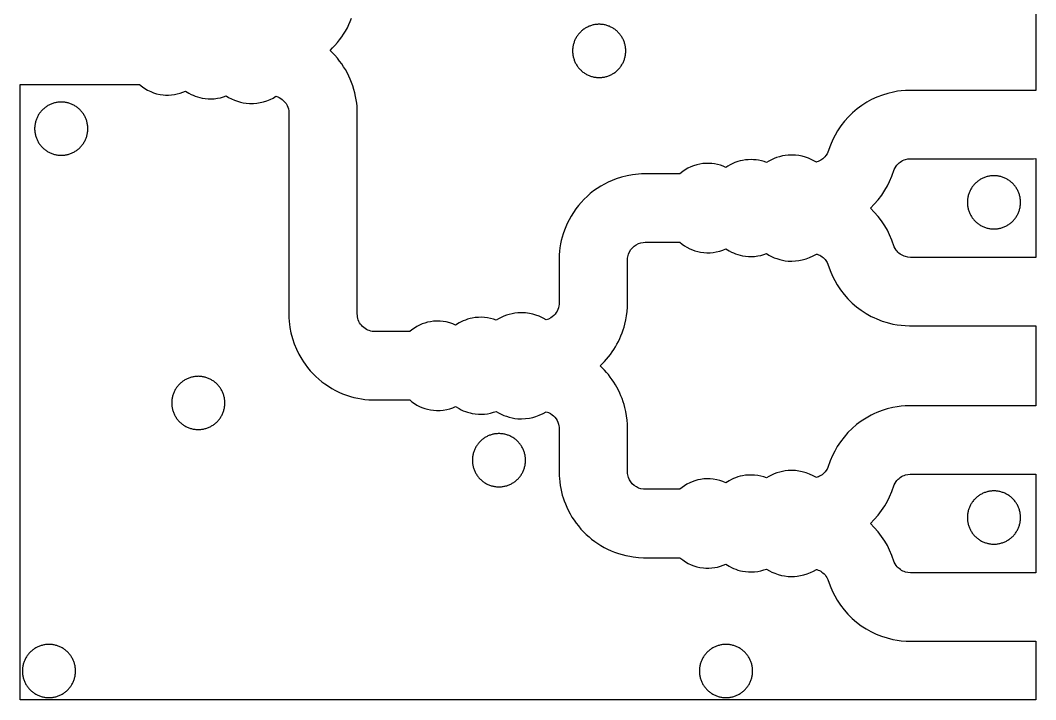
# Model space of a CAD drawing. Header units: millimetres. Extents: x -50 to 50, y -63 to 63.
# Drawn here: x -49.6 to 49.6, y -63.4 to 2.9 of the extents above; entities that cross this region are included whole.
import ezdxf

# ---------------------------------------------------------------- set-up
doc = ezdxf.new("R2010")
doc.units = ezdxf.units.MM

msp = doc.modelspace()

# ---------------------------------------------------------------- linework, layer by layer
msp.add_lwpolyline([(49.642, 3.9228), (49.642, -3.9228), (49.3981, -3.9068), (37.2998, -3.9073), (36.9075, -3.9208), (36.5017, -3.9541), (36.1455, -3.9998), (35.7444, -4.0699), (35.183, -4.2024), (34.6504, -4.3666), (34.1119, -4.5734), (33.5932, -4.8145), (33.1335, -5.0658), (32.6466, -5.3751), (32.1858, -5.714), (31.9498, -5.9074), (31.7419, -6.09), (31.3319, -6.4888), (30.9468, -6.9183), (30.5921, -7.3733), (30.2694, -7.8514), (30.0195, -8.2781), (29.7931, -8.7232), (29.5649, -9.2531), (29.3184, -9.9439), (29.2363, -10.1098), (29.127, -10.2796), (29.0324, -10.3978), (28.9398, -10.4956), (28.8398, -10.5858), (28.7331, -10.6678), (28.6202, -10.7413), (28.5019, -10.8057), (28.379, -10.8606), (28.2521, -10.9057), (28.1937, -10.9227), (27.8264, -10.7151), (27.4387, -10.5414), (27.1428, -10.4369), (26.8226, -10.3488), (26.4969, -10.2843), (26.149, -10.2424), (25.7893, -10.2273), (25.4303, -10.2408), (25.1426, -10.2725), (24.8818, -10.3174), (24.591, -10.3861), (24.3142, -10.471), (24.0665, -10.5639), (23.7936, -10.6858), (23.5376, -10.8209), (23.3149, -10.9562), (23.0773, -10.8733), (22.8201, -10.8007), (22.5305, -10.7392), (22.3101, -10.7062), (22.0624, -10.6829), (21.8215, -10.674), (21.5293, -10.6815), (21.2673, -10.7052), (20.9792, -10.7502), (20.7473, -10.8013), (20.5113, -10.8673), (20.2359, -10.9633), (20.0169, -11.0552), (19.7555, -11.1843), (19.543, -11.3064), (19.3413, -11.438), (19.0886, -11.3284), (18.8142, -11.2311), (18.5335, -11.1534), (18.2481, -11.0958), (17.9593, -11.0585), (17.6687, -11.0416), (17.3746, -11.0455), (17.098, -11.0685), (16.7883, -11.1166), (16.5005, -11.1835), (16.1804, -11.2843), (15.9062, -11.3943), (15.6406, -11.5237), (15.3698, -11.6814), (15.1261, -11.8485), (14.856, -12.0667), (11.3746, -12.0671), (11.096, -12.0739), (10.7892, -12.0922), (10.2168, -12.1567), (9.6975, -12.25), (9.1384, -12.3889), (8.6088, -12.5591), (8.2171, -12.7106), (7.838, -12.8793), (7.4676, -13.0665), (7.1069, -13.2719), (6.7568, -13.4947), (6.4182, -13.7346), (6.0917, -13.9909), (5.7784, -14.263), (5.4788, -14.5503), (5.1939, -14.852), (4.9241, -15.1674), (4.6703, -15.4957), (4.4329, -15.8362), (4.2127, -16.1879), (4.0101, -16.5501), (3.8278, -16.9174), (3.6839, -17.2438), (3.5608, -17.5575), (3.4355, -17.922), (3.3398, -18.2451), (3.2538, -18.5862), (3.1849, -18.916), (3.1224, -19.2963), (3.082, -19.6309), (3.054, -19.9865), (3.0407, -20.3716), (3.04, -24.6729), (3.0344, -24.8159), (3.0153, -24.9673), (2.9739, -25.149), (2.9193, -25.3094), (2.8414, -25.4788), (2.7549, -25.6245), (2.6437, -25.7742), (2.517, -25.9108), (2.3762, -26.033), (2.2373, -26.1301), (2.0128, -26.2491), (1.7764, -26.3327), (1.4741, -26.1587), (1.1074, -25.9863), (0.779, -25.8641), (0.4599, -25.772), (0.1349, -25.7036), (-0.2501, -25.6539), (-0.6281, -25.6373), (-0.9871, -25.6508), (-1.2748, -25.6825), (-1.5356, -25.7274), (-1.8264, -25.7961), (-2.1031, -25.881), (-2.3509, -25.9739), (-2.6238, -26.0958), (-2.8797, -26.2309), (-3.1024, -26.3662), (-3.3576, -26.2778), (-3.661, -26.1954), (-3.9516, -26.1383), (-4.2636, -26.0998), (-4.5304, -26.0851), (-4.8416, -26.0889), (-5.1501, -26.1152), (-5.4559, -26.1636), (-5.6701, -26.2113), (-5.9061, -26.2773), (-6.1139, -26.3478), (-6.3248, -26.4318), (-6.5242, -26.5235), (-6.7409, -26.6379), (-7.0761, -26.848), (-7.3656, -26.724), (-7.6579, -26.6243), (-8.0087, -26.5357), (-8.2958, -26.4869), (-8.6032, -26.4575), (-8.9353, -26.4517), (-9.2302, -26.469), (-9.5408, -26.5105), (-9.8126, -26.5668), (-10.097, -26.6467), (-10.3377, -26.732), (-10.6089, -26.8492), (-10.8711, -26.9855), (-11.1078, -27.1303), (-11.3485, -27.3016), (-11.5614, -27.4767), (-15.0794, -27.4735), (-15.2311, -27.4574), (-15.3808, -27.428), (-15.5272, -27.3853), (-15.6693, -27.3298), (-15.8059, -27.2619), (-15.9359, -27.1822), (-16.0584, -27.0912), (-16.1723, -26.9897), (-16.2877, -26.8656), (-16.3806, -26.7447), (-16.4624, -26.6159), (-16.5325, -26.4804), (-16.5903, -26.3393), (-16.6353, -26.1935), (-16.6672, -26.0443), (-16.6857, -25.8929), (-16.6908, -25.7521), (-16.6911, -6.0745), (-16.7004, -5.7426), (-16.7183, -5.4645), (-16.7487, -5.1587), (-16.7933, -4.8347), (-16.8524, -4.5029), (-16.9294, -4.1546), (-17.0144, -3.8336), (-17.1287, -3.4656), (-17.2425, -3.1484), (-17.3747, -2.8224), (-17.5119, -2.5201), (-17.6632, -2.219), (-17.8509, -1.8824), (-18.0249, -1.5996), (-18.2127, -1.3199), (-18.4206, -1.0361), (-18.6307, -0.7727), (-18.8838, -0.482), (-19.1157, -0.2376), (-19.36, 0), (-19.1157, 0.2376), (-18.8838, 0.482), (-18.6307, 0.7727), (-18.4206, 1.0361), (-18.2127, 1.3199), (-18.0249, 1.5996), (-17.8509, 1.8824), (-17.6632, 2.219), (-17.5119, 2.5201), (-17.3747, 2.8224), (-17.2425, 3.1484)])
for points in [[(9.5253, 0.3735), (9.51, 0.4572), (9.4921, 0.5404), (9.4714, 0.6229), (9.448, 0.7047), (9.422, 0.7857), (9.3934, 0.8659), (9.3621, 0.945), (9.3282, 1.023), (9.2919, 1.1), (9.253, 1.1756), (9.2117, 1.25), (9.1679, 1.323), (9.1218, 1.3945), (9.0734, 1.4644), (9.0227, 1.5328), (8.9698, 1.5994), (8.9148, 1.6643), (8.8576, 1.7273), (8.7985, 1.7885), (8.7373, 1.8476), (8.6743, 1.9048), (8.6094, 1.9598), (8.5428, 2.0127), (8.4744, 2.0634), (8.4045, 2.1118), (8.333, 2.1579), (8.26, 2.2017), (8.1856, 2.243), (8.11, 2.2819), (8.033, 2.3182), (7.955, 2.3521), (7.8759, 2.3834), (7.7957, 2.412), (7.7147, 2.438), (7.6329, 2.4614), (7.5504, 2.4821), (7.4672, 2.5), (7.3835, 2.5153), (7.2994, 2.5278), (7.2148, 2.5375), (7.13, 2.5444), (7.0451, 2.5486), (6.96, 2.55), (6.8749, 2.5486), (6.79, 2.5444), (6.7052, 2.5375), (6.6206, 2.5278), (6.5365, 2.5153), (6.4528, 2.5), (6.3696, 2.4821), (6.2871, 2.4614), (6.2053, 2.438), (6.1243, 2.412), (6.0441, 2.3834), (5.965, 2.3521), (5.887, 2.3182), (5.81, 2.2819), (5.7344, 2.243), (5.66, 2.2017), (5.587, 2.1579), (5.5155, 2.1118), (5.4456, 2.0634), (5.3772, 2.0127), (5.3106, 1.9598), (5.2457, 1.9048), (5.1827, 1.8476), (5.1215, 1.7885), (5.0624, 1.7273), (5.0052, 1.6643), (4.9502, 1.5994), (4.8973, 1.5328), (4.8466, 1.4644), (4.7982, 1.3945), (4.7521, 1.323), (4.7083, 1.25), (4.667, 1.1756), (4.6281, 1.1), (4.5918, 1.023), (4.5579, 0.945), (4.5266, 0.8659), (4.498, 0.7857), (4.472, 0.7047), (4.4486, 0.6229), (4.4279, 0.5404), (4.41, 0.4572), (4.3947, 0.3735), (4.3822, 0.2894), (4.3725, 0.2048), (4.3656, 0.12), (4.3614, 0.0351), (4.36, -0.05), (4.3614, -0.1351), (4.3656, -0.22), (4.3725, -0.3048), (4.3822, -0.3894), (4.3947, -0.4735), (4.41, -0.5572), (4.4279, -0.6404), (4.4486, -0.7229), (4.472, -0.8047), (4.498, -0.8857), (4.5266, -0.9659), (4.5579, -1.045), (4.5918, -1.123), (4.6281, -1.2), (4.667, -1.2756), (4.7083, -1.35), (4.7521, -1.423), (4.7982, -1.4945), (4.8466, -1.5644), (4.8973, -1.6328), (4.9502, -1.6994), (5.0052, -1.7643), (5.0624, -1.8273), (5.1215, -1.8885), (5.1827, -1.9476), (5.2457, -2.0048), (5.3106, -2.0598), (5.3772, -2.1127), (5.4456, -2.1634), (5.5155, -2.2118), (5.587, -2.2579), (5.66, -2.3017), (5.7344, -2.343), (5.81, -2.3819), (5.887, -2.4182), (5.965, -2.4521), (6.0441, -2.4834), (6.1243, -2.512), (6.2053, -2.538), (6.2871, -2.5614), (6.3696, -2.5821), (6.4528, -2.6), (6.5365, -2.6153), (6.6206, -2.6278), (6.7052, -2.6375), (6.79, -2.6444), (6.8749, -2.6486), (6.96, -2.65), (7.0451, -2.6486), (7.13, -2.6444), (7.2148, -2.6375), (7.2994, -2.6278), (7.3835, -2.6153), (7.4672, -2.6), (7.5504, -2.5821), (7.6329, -2.5614), (7.7147, -2.538), (7.7957, -2.512), (7.8759, -2.4834), (7.955, -2.4521), (8.033, -2.4182), (8.11, -2.3819), (8.1856, -2.343), (8.26, -2.3017), (8.333, -2.2579), (8.4045, -2.2118), (8.4744, -2.1634), (8.5428, -2.1127), (8.6094, -2.0598), (8.6743, -2.0048), (8.7373, -1.9476), (8.7985, -1.8885), (8.8576, -1.8273), (8.9148, -1.7643), (8.9698, -1.6994), (9.0227, -1.6328), (9.0734, -1.5644), (9.1218, -1.4945), (9.1679, -1.423), (9.2117, -1.35), (9.253, -1.2756), (9.2919, -1.2), (9.3282, -1.123), (9.3621, -1.045), (9.3934, -0.9659), (9.422, -0.8857), (9.448, -0.8047), (9.4714, -0.7229), (9.4921, -0.6404), (9.51, -0.5572), (9.5253, -0.4735), (9.5378, -0.3894), (9.5475, -0.3048), (9.5544, -0.22), (9.5586, -0.1351), (9.56, -0.05), (9.5586, 0.0351), (9.5544, 0.12), (9.5475, 0.2048), (9.5378, 0.2894)], [(-34.5692, -4.3113), (-34.3012, -4.2566), (-34.0206, -4.1789), (-33.7461, -4.0816), (-33.4936, -3.972), (-33.1583, -4.1821), (-32.9415, -4.2965), (-32.7422, -4.3882), (-32.5313, -4.4722), (-32.3235, -4.5427), (-32.0875, -4.6087), (-31.8733, -4.6564), (-31.5675, -4.7048), (-31.2589, -4.7311), (-30.9478, -4.7349), (-30.681, -4.7202), (-30.3689, -4.6817), (-30.0784, -4.6246), (-29.775, -4.5422), (-29.5199, -4.4538), (-29.2889, -4.5937), (-28.9945, -4.7465), (-28.7116, -4.869), (-28.4076, -4.9761), (-28.1104, -5.0579), (-27.8513, -5.112), (-27.5556, -5.1549), (-27.2341, -5.1792), (-26.8515, -5.178), (-26.5205, -5.1511), (-26.1924, -5.0999), (-25.8689, -5.0249), (-25.5345, -4.9204), (-25.2259, -4.7977), (-24.9271, -4.6528), (-24.6411, -4.4873), (-24.4772, -4.541), (-24.3222, -4.6096), (-24.1748, -4.6932), (-24.0363, -4.7909), (-23.8959, -4.9135), (-23.7697, -5.0507), (-23.659, -5.2007), (-23.5577, -5.377), (-23.4837, -5.5481), (-23.4287, -5.7262), (-23.3933, -5.9092), (-23.378, -6.095), (-23.3773, -25.7618), (-23.3701, -26.1073), (-23.3454, -26.4919), (-23.3165, -26.7691), (-23.2749, -27.0686), (-23.1764, -27.5869), (-23.032, -28.1446), (-22.8549, -28.6771), (-22.6365, -29.2102), (-22.4049, -29.6842), (-22.1187, -30.1841), (-21.9521, -30.4424), (-21.7959, -30.6672), (-21.5576, -30.9825), (-21.295, -31.2975), (-21.0509, -31.5643), (-20.7605, -31.8539), (-20.4676, -32.1192), (-20.1508, -32.3796), (-19.8612, -32.5962), (-19.5218, -32.8265), (-19.1845, -33.0325), (-18.8247, -33.2293), (-18.4998, -33.388), (-18.1234, -33.5509), (-17.7536, -33.6904), (-17.3634, -33.8165), (-17.0145, -33.9118), (-16.6338, -33.9978), (-16.2875, -34.06), (-15.9537, -34.106), (-15.57, -34.1421), (-15.2384, -34.1591), (-11.5615, -34.1633), (-11.3485, -34.3384), (-11.1078, -34.5097), (-10.8711, -34.6545), (-10.6089, -34.7908), (-10.375, -34.8932), (-10.097, -34.9933), (-9.8126, -35.0732), (-9.5408, -35.1295), (-9.2302, -35.171), (-8.9353, -35.1883), (-8.6032, -35.1825), (-8.2958, -35.1531), (-7.9396, -35.0895), (-7.6579, -35.0157), (-7.3656, -34.916), (-7.0762, -34.792), (-6.7409, -35.0021), (-6.5242, -35.1165), (-6.3248, -35.2082), (-6.1139, -35.2922), (-5.9061, -35.3627), (-5.6701, -35.4287), (-5.4559, -35.4764), (-5.1501, -35.5248), (-4.8416, -35.5511), (-4.5304, -35.5549), (-4.2636, -35.5402), (-3.9516, -35.5017), (-3.661, -35.4446), (-3.3576, -35.3622), (-3.1025, -35.2738), (-2.8797, -35.4091), (-2.6238, -35.5442), (-2.3509, -35.6661), (-2.1031, -35.759), (-1.8264, -35.8439), (-1.5356, -35.9126), (-1.2748, -35.9575), (-0.9871, -35.9892), (-0.6281, -36.0027), (-0.2501, -35.9861), (0.1349, -35.9364), (0.4599, -35.868), (0.779, -35.7759), (1.1074, -35.6537), (1.4741, -35.4813), (1.7763, -35.3073), (2.003, -35.3866), (2.2138, -35.4953), (2.3677, -35.6005), (2.5093, -35.7217), (2.6369, -35.8576), (2.749, -36.0066), (2.8443, -36.1668), (2.9216, -36.3364), (2.9801, -36.5133), (3.0164, -36.6789), (3.0335, -36.8134), (3.04, -36.9496), (3.0406, -41.2634), (3.0496, -41.5706), (3.0675, -41.8487), (3.1002, -42.1742), (3.1464, -42.503), (3.2016, -42.8103), (3.2717, -43.1298), (3.3555, -43.4511), (3.4355, -43.718), (3.5341, -44.0091), (3.6505, -44.3148), (3.793, -44.6472), (3.9605, -44.9943), (4.1198, -45.2912), (4.3013, -45.5983), (4.5119, -45.9211), (4.7197, -46.211), (4.9272, -46.4765), (5.1807, -46.7733), (5.4241, -47.0341), (5.6993, -47.3039), (5.9648, -47.5421), (6.2247, -47.7566), (6.5321, -47.989), (6.826, -48.1912), (7.1112, -48.3707), (7.4502, -48.5641), (7.7676, -48.7269), (8.1225, -48.8894), (8.4531, -49.0234), (8.8398, -49.1599), (9.2136, -49.2721), (9.5595, -49.3595), (9.9418, -49.4381), (10.299, -49.495), (10.7892, -49.5478), (11.2916, -49.5719), (14.8559, -49.5733), (15.1261, -49.7915), (15.385, -49.9682), (15.6761, -50.135), (15.943, -50.2618), (16.2183, -50.3692), (16.5179, -50.4611), (16.806, -50.5267), (17.1693, -50.5792), (17.3925, -50.5953), (17.6863, -50.5979), (17.9769, -50.5798), (18.2655, -50.5413), (18.5335, -50.4866), (18.8142, -50.4089), (19.0886, -50.3116), (19.3412, -50.202), (19.6765, -50.4121), (19.8932, -50.5265), (20.0926, -50.6182), (20.3204, -50.7084), (20.5285, -50.778), (20.7648, -50.8431), (20.9792, -50.8898), (21.2673, -50.9348), (21.5758, -50.9611), (21.887, -50.9649), (22.1538, -50.9502), (22.4658, -50.9117), (22.7563, -50.8546), (23.0598, -50.7722), (23.3149, -50.6838), (23.6045, -50.8563), (23.8488, -50.9805), (24.1231, -51.099), (24.4452, -51.2117), (24.7747, -51.2998), (25.0914, -51.3601), (25.4303, -51.3992), (25.7382, -51.4124), (26.0577, -51.4041), (26.3324, -51.3789), (26.6603, -51.3264), (26.9659, -51.2549), (27.3003, -51.1504), (27.6089, -51.0277), (27.9077, -50.8828), (28.1937, -50.7173), (28.258, -50.7362), (28.3848, -50.7818), (28.5075, -50.8371), (28.6255, -50.9019), (28.7381, -50.9758), (28.8445, -51.0582), (28.9562, -51.1606), (29.0474, -51.2596), (29.1307, -51.3654), (29.2311, -51.5209), (29.3208, -51.7018), (29.5458, -52.3375), (29.7706, -52.8688), (29.9896, -53.3066), (30.2389, -53.7394), (30.5554, -54.2158), (30.9067, -54.6733), (31.2886, -55.1057), (31.6992, -55.5109), (32.1214, -55.8746), (32.5788, -56.218), (33.0627, -56.5321), (33.5199, -56.7879), (34.0362, -57.034), (34.5727, -57.2461), (35.1035, -57.4156), (35.6637, -57.5535), (36.0883, -57.6315), (36.5017, -57.6859), (36.9653, -57.7224), (37.3932, -57.7332), (49.4411, -57.7326), (49.642, -57.7188), (49.642, -63.4495), (-49.642, -63.4495), (-49.642, -3.3283), (-49.3859, -3.3432), (-37.9788, -3.3433), (-37.7086, -3.5615), (-37.4498, -3.7382), (-37.1941, -3.8863), (-36.8917, -4.0318), (-36.6165, -4.1392), (-36.3169, -4.2311), (-35.9582, -4.3095), (-35.6654, -4.3492), (-35.4423, -4.3653), (-35.1484, -4.3679), (-34.8578, -4.3498)], [(-43.3081, -6.5), (-43.347, -6.4244), (-43.3883, -6.35), (-43.4321, -6.277), (-43.4782, -6.2055), (-43.5266, -6.1356), (-43.5773, -6.0672), (-43.6302, -6.0006), (-43.6852, -5.9357), (-43.7424, -5.8727), (-43.8015, -5.8115), (-43.8627, -5.7524), (-43.9257, -5.6952), (-43.9906, -5.6402), (-44.0572, -5.5873), (-44.1256, -5.5366), (-44.1955, -5.4882), (-44.267, -5.4421), (-44.34, -5.3983), (-44.4144, -5.357), (-44.49, -5.3181), (-44.567, -5.2818), (-44.645, -5.2479), (-44.7241, -5.2166), (-44.8043, -5.188), (-44.8853, -5.162), (-44.9671, -5.1386), (-45.0496, -5.1179), (-45.1328, -5.1), (-45.2165, -5.0847), (-45.3006, -5.0722), (-45.3852, -5.0625), (-45.47, -5.0556), (-45.5549, -5.0514), (-45.64, -5.05), (-45.7251, -5.0514), (-45.81, -5.0556), (-45.8948, -5.0625), (-45.9794, -5.0722), (-46.0635, -5.0847), (-46.1472, -5.1), (-46.2304, -5.1179), (-46.3129, -5.1386), (-46.3947, -5.162), (-46.4757, -5.188), (-46.5559, -5.2166), (-46.635, -5.2479), (-46.713, -5.2818), (-46.79, -5.3181), (-46.8656, -5.357), (-46.94, -5.3983), (-47.013, -5.4421), (-47.0845, -5.4882), (-47.1544, -5.5366), (-47.2228, -5.5873), (-47.2894, -5.6402), (-47.3543, -5.6952), (-47.4173, -5.7524), (-47.4785, -5.8115), (-47.5376, -5.8727), (-47.5948, -5.9357), (-47.6498, -6.0006), (-47.7027, -6.0672), (-47.7534, -6.1356), (-47.8018, -6.2055), (-47.8479, -6.277), (-47.8917, -6.35), (-47.933, -6.4244), (-47.9719, -6.5), (-48.0082, -6.577), (-48.0421, -6.655), (-48.0734, -6.7341), (-48.102, -6.8143), (-48.128, -6.8953), (-48.1514, -6.9771), (-48.1721, -7.0596), (-48.19, -7.1428), (-48.2053, -7.2265), (-48.2178, -7.3106), (-48.2275, -7.3952), (-48.2344, -7.48), (-48.2386, -7.5649), (-48.24, -7.65), (-48.2386, -7.7351), (-48.2344, -7.82), (-48.2275, -7.9048), (-48.2178, -7.9894), (-48.2053, -8.0735), (-48.19, -8.1572), (-48.1721, -8.2404), (-48.1514, -8.3229), (-48.128, -8.4047), (-48.102, -8.4857), (-48.0734, -8.5659), (-48.0421, -8.645), (-48.0082, -8.723), (-47.9719, -8.8), (-47.933, -8.8756), (-47.8917, -8.95), (-47.8479, -9.023), (-47.8018, -9.0945), (-47.7534, -9.1644), (-47.7027, -9.2328), (-47.6498, -9.2994), (-47.5948, -9.3643), (-47.5376, -9.4273), (-47.4785, -9.4885), (-47.4173, -9.5476), (-47.3543, -9.6048), (-47.2894, -9.6598), (-47.2228, -9.7127), (-47.1544, -9.7634), (-47.0845, -9.8118), (-47.013, -9.8579), (-46.94, -9.9017), (-46.8656, -9.943), (-46.79, -9.9819), (-46.713, -10.0182), (-46.635, -10.0521), (-46.5559, -10.0834), (-46.4757, -10.112), (-46.3947, -10.138), (-46.3129, -10.1614), (-46.2304, -10.1821), (-46.1472, -10.2), (-46.0635, -10.2153), (-45.9794, -10.2278), (-45.8948, -10.2375), (-45.81, -10.2444), (-45.7251, -10.2486), (-45.64, -10.25), (-45.5549, -10.2486), (-45.47, -10.2444), (-45.3852, -10.2375), (-45.3006, -10.2278), (-45.2165, -10.2153), (-45.1328, -10.2), (-45.0496, -10.1821), (-44.9671, -10.1614), (-44.8853, -10.138), (-44.8043, -10.112), (-44.7241, -10.0834), (-44.645, -10.0521), (-44.567, -10.0182), (-44.49, -9.9819), (-44.4144, -9.943), (-44.34, -9.9017), (-44.267, -9.8579), (-44.1955, -9.8118), (-44.1256, -9.7634), (-44.0572, -9.7127), (-43.9906, -9.6598), (-43.9257, -9.6048), (-43.8627, -9.5476), (-43.8015, -9.4885), (-43.7424, -9.4273), (-43.6852, -9.3643), (-43.6302, -9.2994), (-43.5773, -9.2328), (-43.5266, -9.1644), (-43.4782, -9.0945), (-43.4321, -9.023), (-43.3883, -8.95), (-43.347, -8.8756), (-43.3081, -8.8), (-43.2718, -8.723), (-43.2379, -8.645), (-43.2066, -8.5659), (-43.178, -8.4857), (-43.152, -8.4047), (-43.1286, -8.3229), (-43.1079, -8.2404), (-43.09, -8.1572), (-43.0747, -8.0735), (-43.0622, -7.9894), (-43.0525, -7.9048), (-43.0456, -7.82), (-43.0414, -7.7351), (-43.04, -7.65), (-43.0414, -7.5649), (-43.0456, -7.48), (-43.0525, -7.3952), (-43.0622, -7.3106), (-43.0747, -7.2265), (-43.09, -7.1428), (-43.1079, -7.0596), (-43.1286, -6.9771), (-43.152, -6.8953), (-43.178, -6.8143), (-43.2066, -6.7341), (-43.2379, -6.655), (-43.2718, -6.577)], [(35.5874, -18.5457), (35.3626, -18.0145), (35.1436, -17.5766), (34.8969, -17.1481), (34.5778, -16.6675), (34.239, -16.2251), (33.8615, -15.7953), (33.4747, -15.41), (33.8615, -15.0247), (34.239, -14.5949), (34.5892, -14.1366), (34.8969, -13.6719), (35.1436, -13.2434), (35.3626, -12.8055), (35.5874, -12.2743), (35.8149, -11.6328), (35.8969, -11.4669), (35.9963, -11.3108), (36.0789, -11.2045), (36.1815, -11.093), (36.2805, -11.0018), (36.3865, -10.9187), (36.513, -10.8355), (36.6313, -10.7711), (36.7699, -10.71), (36.8972, -10.6662), (37.1435, -10.6114), (37.379, -10.5933), (49.4411, -10.5926), (49.642, -10.5778), (49.642, -20.2422), (49.4411, -20.2274), (37.3964, -20.2267), (37.154, -20.2101), (36.9074, -20.1569), (36.7798, -20.1138), (36.6408, -20.0536), (36.5222, -19.9899), (36.3951, -19.9075), (36.2758, -19.8141), (36.1771, -19.7226), (36.0858, -19.6237), (36.0025, -19.5178), (35.8939, -19.3477), (35.8124, -19.1815)], [(47.9934, -13.9341), (47.9621, -13.855), (47.9282, -13.777), (47.8919, -13.7), (47.853, -13.6244), (47.8117, -13.55), (47.7679, -13.477), (47.7218, -13.4055), (47.6734, -13.3356), (47.6227, -13.2672), (47.5698, -13.2006), (47.5148, -13.1357), (47.4576, -13.0727), (47.3985, -13.0115), (47.3373, -12.9524), (47.2743, -12.8952), (47.2094, -12.8402), (47.1428, -12.7873), (47.0744, -12.7366), (47.0045, -12.6882), (46.933, -12.6421), (46.86, -12.5983), (46.7856, -12.557), (46.71, -12.5181), (46.633, -12.4818), (46.555, -12.4479), (46.4759, -12.4166), (46.3957, -12.388), (46.3147, -12.362), (46.2329, -12.3386), (46.1504, -12.3179), (46.0672, -12.3), (45.9835, -12.2847), (45.8994, -12.2722), (45.8148, -12.2625), (45.73, -12.2556), (45.6451, -12.2514), (45.56, -12.25), (45.4749, -12.2514), (45.39, -12.2556), (45.3052, -12.2625), (45.2206, -12.2722), (45.1365, -12.2847), (45.0528, -12.3), (44.9696, -12.3179), (44.8871, -12.3386), (44.8053, -12.362), (44.7243, -12.388), (44.6441, -12.4166), (44.565, -12.4479), (44.487, -12.4818), (44.41, -12.5181), (44.3344, -12.557), (44.26, -12.5983), (44.187, -12.6421), (44.1155, -12.6882), (44.0456, -12.7366), (43.9772, -12.7873), (43.9106, -12.8402), (43.8457, -12.8952), (43.7827, -12.9524), (43.7215, -13.0115), (43.6624, -13.0727), (43.6052, -13.1357), (43.5502, -13.2006), (43.4973, -13.2672), (43.4466, -13.3356), (43.3982, -13.4055), (43.3521, -13.477), (43.3083, -13.55), (43.267, -13.6244), (43.2281, -13.7), (43.1918, -13.777), (43.1579, -13.855), (43.1266, -13.9341), (43.098, -14.0143), (43.072, -14.0953), (43.0486, -14.1771), (43.0279, -14.2596), (43.01, -14.3428), (42.9947, -14.4265), (42.9822, -14.5106), (42.9725, -14.5952), (42.9656, -14.68), (42.9614, -14.7649), (42.96, -14.85), (42.9614, -14.9351), (42.9656, -15.02), (42.9725, -15.1048), (42.9822, -15.1894), (42.9947, -15.2735), (43.01, -15.3572), (43.0279, -15.4404), (43.0486, -15.5229), (43.072, -15.6047), (43.098, -15.6857), (43.1266, -15.7659), (43.1579, -15.845), (43.1918, -15.923), (43.2281, -16), (43.267, -16.0756), (43.3083, -16.15), (43.3521, -16.223), (43.3982, -16.2945), (43.4466, -16.3644), (43.4973, -16.4328), (43.5502, -16.4994), (43.6052, -16.5643), (43.6624, -16.6273), (43.7215, -16.6885), (43.7827, -16.7476), (43.8457, -16.8048), (43.9106, -16.8598), (43.9772, -16.9127), (44.0456, -16.9634), (44.1155, -17.0118), (44.187, -17.0579), (44.26, -17.1017), (44.3344, -17.143), (44.41, -17.1819), (44.487, -17.2182), (44.565, -17.2521), (44.6441, -17.2834), (44.7243, -17.312), (44.8053, -17.338), (44.8871, -17.3614), (44.9696, -17.3821), (45.0528, -17.4), (45.1365, -17.4153), (45.2206, -17.4278), (45.3052, -17.4375), (45.39, -17.4444), (45.4749, -17.4486), (45.56, -17.45), (45.6451, -17.4486), (45.73, -17.4444), (45.8148, -17.4375), (45.8994, -17.4278), (45.9835, -17.4153), (46.0672, -17.4), (46.1504, -17.3821), (46.2329, -17.3614), (46.3147, -17.338), (46.3957, -17.312), (46.4759, -17.2834), (46.555, -17.2521), (46.633, -17.2182), (46.71, -17.1819), (46.7856, -17.143), (46.86, -17.1017), (46.933, -17.0579), (47.0045, -17.0118), (47.0744, -16.9634), (47.1428, -16.9127), (47.2094, -16.8598), (47.2743, -16.8048), (47.3373, -16.7476), (47.3985, -16.6885), (47.4576, -16.6273), (47.5148, -16.5643), (47.5698, -16.4994), (47.6227, -16.4328), (47.6734, -16.3644), (47.7218, -16.2945), (47.7679, -16.223), (47.8117, -16.15), (47.853, -16.0756), (47.8919, -16), (47.9282, -15.923), (47.9621, -15.845), (47.9934, -15.7659), (48.022, -15.6857), (48.048, -15.6047), (48.0714, -15.5229), (48.0921, -15.4404), (48.11, -15.3572), (48.1253, -15.2735), (48.1378, -15.1894), (48.1475, -15.1048), (48.1544, -15.02), (48.1586, -14.9351), (48.16, -14.85), (48.1586, -14.7649), (48.1544, -14.68), (48.1475, -14.5952), (48.1378, -14.5106), (48.1253, -14.4265), (48.11, -14.3428), (48.0921, -14.2596), (48.0714, -14.1771), (48.048, -14.0953), (48.022, -14.0143)], [(31.6992, -36.9491), (31.2886, -37.3543), (30.9067, -37.7867), (30.5554, -38.2442), (30.2389, -38.7206), (29.9896, -39.1534), (29.7706, -39.5912), (29.5458, -40.1225), (29.3184, -40.7639), (29.2363, -40.9298), (29.1369, -41.086), (29.0543, -41.1923), (28.9636, -41.2918), (28.8654, -41.384), (28.7603, -41.4681), (28.6489, -41.5438), (28.517, -41.6181), (28.3946, -41.6742), (28.2682, -41.7206), (28.1937, -41.7427), (27.8915, -41.5687), (27.5247, -41.3963), (27.1963, -41.2741), (26.8226, -41.1688), (26.4969, -41.1043), (26.149, -41.0624), (25.7893, -41.0473), (25.4491, -41.0594), (25.1519, -41.0912), (24.891, -41.1355), (24.6091, -41.2012), (24.3232, -41.288), (24.0751, -41.3803), (23.8105, -41.4975), (23.5458, -41.6363), (23.3149, -41.7762), (23.0598, -41.6878), (22.7563, -41.6054), (22.4658, -41.5483), (22.1538, -41.5098), (21.887, -41.4951), (21.5758, -41.4989), (21.2673, -41.5252), (20.9615, -41.5736), (20.7473, -41.6213), (20.5113, -41.6873), (20.3035, -41.7578), (20.0926, -41.8418), (19.8932, -41.9335), (19.6765, -42.0479), (19.3413, -42.258), (19.0517, -42.134), (18.7594, -42.0343), (18.4778, -41.9605), (18.1216, -41.8969), (17.8141, -41.8675), (17.4821, -41.8617), (17.1872, -41.879), (16.8765, -41.9205), (16.6048, -41.9768), (16.3203, -42.0567), (16.0424, -42.1568), (15.8084, -42.2592), (15.5463, -42.3955), (15.3096, -42.5403), (15.0688, -42.7116), (14.856, -42.8867), (11.4472, -42.8867), (11.2873, -42.8796), (11.0366, -42.838), (10.8106, -42.766), (10.5967, -42.6637), (10.3855, -42.5224), (10.1975, -42.3515), (10.0466, -42.1685), (9.9145, -41.9514), (9.8215, -41.7333), (9.7821, -41.6035), (9.7531, -41.471), (9.7347, -41.3367), (9.7269, -41.2013), (9.7265, -36.9615), (9.7158, -36.5379), (9.6846, -36.1241), (9.633, -35.7123), (9.5611, -35.3036), (9.4691, -34.8989), (9.3882, -34.6024), (9.3055, -34.3363), (9.1972, -34.0276), (9.0846, -33.7417), (8.9735, -33.4861), (8.8413, -33.2087), (8.6895, -32.9189), (8.5539, -32.6812), (8.3925, -32.4196), (8.2379, -32.1878), (8.0469, -31.9223), (7.858, -31.6798), (7.6793, -31.466), (7.474, -31.2373), (7.2843, -31.04), (7.0574, -30.82), (7.2843, -30.6), (7.474, -30.4027), (7.6793, -30.174), (7.858, -29.9602), (8.0587, -29.7019), (8.2379, -29.4522), (8.3925, -29.2204), (8.5539, -28.9588), (8.6895, -28.7211), (8.8413, -28.4313), (8.9735, -28.1539), (9.0846, -27.8983), (9.2041, -27.5939), (9.3055, -27.3037), (9.3882, -27.0376), (9.4691, -26.7411), (9.5611, -26.3364), (9.633, -25.9277), (9.6846, -25.5159), (9.7158, -25.1021), (9.7265, -24.6785), (9.727, -20.4324), (9.7353, -20.2971), (9.7542, -20.1628), (9.7837, -20.0305), (9.8235, -19.9008), (9.9174, -19.683), (10.0502, -19.4664), (10.2018, -19.284), (10.3771, -19.1243), (10.5727, -18.9902), (10.8007, -18.8779), (11.0427, -18.8006), (11.2766, -18.7614), (11.4512, -18.7532), (14.8559, -18.7533), (15.0688, -18.9284), (15.3096, -19.0997), (15.5463, -19.2445), (15.8084, -19.3808), (16.0797, -19.498), (16.3203, -19.5833), (16.6048, -19.6632), (16.8765, -19.7195), (17.1872, -19.761), (17.4821, -19.7783), (17.8141, -19.7725), (18.1216, -19.7431), (18.4086, -19.6943), (18.7594, -19.6057), (19.0517, -19.506), (19.3412, -19.382), (19.6765, -19.5921), (19.8932, -19.7065), (20.0926, -19.7982), (20.3035, -19.8822), (20.5113, -19.9527), (20.7473, -20.0187), (20.9615, -20.0664), (21.2673, -20.1148), (21.5758, -20.1411), (21.887, -20.1449), (22.1538, -20.1302), (22.4658, -20.0917), (22.7563, -20.0346), (23.0598, -19.9522), (23.3149, -19.8638), (23.5458, -20.0037), (23.8105, -20.1425), (24.0751, -20.2597), (24.3232, -20.352), (24.6091, -20.4388), (24.891, -20.5045), (25.1519, -20.5488), (25.4491, -20.5806), (25.7893, -20.5927), (26.149, -20.5776), (26.4969, -20.5357), (26.8226, -20.4712), (27.1963, -20.3659), (27.5247, -20.2437), (27.8915, -20.0713), (28.1937, -19.8973), (28.2741, -19.9214), (28.4003, -19.9681), (28.5225, -20.0247), (28.6399, -20.0906), (28.7518, -20.1656), (28.8574, -20.2491), (28.9562, -20.3406), (29.0474, -20.4396), (29.1307, -20.5454), (29.2394, -20.7156), (29.3208, -20.8818), (29.5458, -21.5175), (29.7706, -22.0488), (29.9896, -22.4866), (30.2389, -22.9194), (30.5554, -23.3958), (30.9067, -23.8533), (31.2886, -24.2857), (31.6992, -24.6909), (32.1214, -25.0546), (32.5828, -25.4009), (33.0669, -25.7146), (33.567, -25.9921), (33.8154, -26.114), (34.0939, -26.2389), (34.6273, -26.4453), (35.1271, -26.6022), (35.6877, -26.7386), (36.0883, -26.8115), (36.4968, -26.8654), (36.8879, -26.8981), (37.2949, -26.9127), (49.3859, -26.9132), (49.642, -26.9002), (49.642, -34.7398), (49.3859, -34.7268), (37.2949, -34.7273), (36.8879, -34.7419), (36.4968, -34.7746), (36.0883, -34.8285), (35.6877, -34.9014), (35.1271, -35.0378), (34.6273, -35.1947), (34.0939, -35.4011), (33.8154, -35.526), (33.567, -35.6479), (33.0669, -35.9254), (32.5828, -36.2391), (32.1367, -36.5731)], [(-29.6525, -34.1952), (-29.6622, -34.1106), (-29.6747, -34.0265), (-29.69, -33.9428), (-29.7079, -33.8596), (-29.7286, -33.7771), (-29.752, -33.6953), (-29.778, -33.6143), (-29.8066, -33.5341), (-29.8379, -33.455), (-29.8718, -33.377), (-29.9081, -33.3), (-29.947, -33.2244), (-29.9883, -33.15), (-30.0321, -33.077), (-30.0782, -33.0055), (-30.1266, -32.9356), (-30.1773, -32.8672), (-30.2302, -32.8006), (-30.2852, -32.7357), (-30.3424, -32.6727), (-30.4015, -32.6115), (-30.4627, -32.5524), (-30.5257, -32.4952), (-30.5906, -32.4402), (-30.6572, -32.3873), (-30.7256, -32.3366), (-30.7955, -32.2882), (-30.867, -32.2421), (-30.94, -32.1983), (-31.0144, -32.157), (-31.09, -32.1181), (-31.167, -32.0818), (-31.245, -32.0479), (-31.3241, -32.0166), (-31.4043, -31.988), (-31.4853, -31.962), (-31.5671, -31.9386), (-31.6496, -31.9179), (-31.7328, -31.9), (-31.8165, -31.8847), (-31.9006, -31.8722), (-31.9852, -31.8625), (-32.07, -31.8556), (-32.1549, -31.8514), (-32.24, -31.85), (-32.3251, -31.8514), (-32.41, -31.8556), (-32.4948, -31.8625), (-32.5794, -31.8722), (-32.6635, -31.8847), (-32.7472, -31.9), (-32.8304, -31.9179), (-32.9129, -31.9386), (-32.9947, -31.962), (-33.0757, -31.988), (-33.1559, -32.0166), (-33.235, -32.0479), (-33.313, -32.0818), (-33.39, -32.1181), (-33.4656, -32.157), (-33.54, -32.1983), (-33.613, -32.2421), (-33.6845, -32.2882), (-33.7544, -32.3366), (-33.8228, -32.3873), (-33.8894, -32.4402), (-33.9543, -32.4952), (-34.0173, -32.5524), (-34.0785, -32.6115), (-34.1376, -32.6727), (-34.1948, -32.7357), (-34.2498, -32.8006), (-34.3027, -32.8672), (-34.3534, -32.9356), (-34.4018, -33.0055), (-34.4479, -33.077), (-34.4917, -33.15), (-34.533, -33.2244), (-34.5719, -33.3), (-34.6082, -33.377), (-34.6421, -33.455), (-34.6734, -33.5341), (-34.702, -33.6143), (-34.728, -33.6953), (-34.7514, -33.7771), (-34.7721, -33.8596), (-34.79, -33.9428), (-34.8053, -34.0265), (-34.8178, -34.1106), (-34.8275, -34.1952), (-34.8344, -34.28), (-34.8386, -34.3649), (-34.84, -34.45), (-34.8386, -34.5351), (-34.8344, -34.62), (-34.8275, -34.7048), (-34.8178, -34.7894), (-34.8053, -34.8735), (-34.79, -34.9572), (-34.7721, -35.0404), (-34.7514, -35.1229), (-34.728, -35.2047), (-34.702, -35.2857), (-34.6734, -35.3659), (-34.6421, -35.445), (-34.6082, -35.523), (-34.5719, -35.6), (-34.533, -35.6756), (-34.4917, -35.75), (-34.4479, -35.823), (-34.4018, -35.8945), (-34.3534, -35.9644), (-34.3027, -36.0328), (-34.2498, -36.0994), (-34.1948, -36.1643), (-34.1376, -36.2273), (-34.0785, -36.2885), (-34.0173, -36.3476), (-33.9543, -36.4048), (-33.8894, -36.4598), (-33.8228, -36.5127), (-33.7544, -36.5634), (-33.6845, -36.6118), (-33.613, -36.6579), (-33.54, -36.7017), (-33.4656, -36.743), (-33.39, -36.7819), (-33.313, -36.8182), (-33.235, -36.8521), (-33.1559, -36.8834), (-33.0757, -36.912), (-32.9947, -36.938), (-32.9129, -36.9614), (-32.8304, -36.9821), (-32.7472, -37), (-32.6635, -37.0153), (-32.5794, -37.0278), (-32.4948, -37.0375), (-32.41, -37.0444), (-32.3251, -37.0486), (-32.24, -37.05), (-32.1549, -37.0486), (-32.07, -37.0444), (-31.9852, -37.0375), (-31.9006, -37.0278), (-31.8165, -37.0153), (-31.7328, -37), (-31.6496, -36.9821), (-31.5671, -36.9614), (-31.4853, -36.938), (-31.4043, -36.912), (-31.3241, -36.8834), (-31.245, -36.8521), (-31.167, -36.8182), (-31.09, -36.7819), (-31.0144, -36.743), (-30.94, -36.7017), (-30.867, -36.6579), (-30.7955, -36.6118), (-30.7256, -36.5634), (-30.6572, -36.5127), (-30.5906, -36.4598), (-30.5257, -36.4048), (-30.4627, -36.3476), (-30.4015, -36.2885), (-30.3424, -36.2273), (-30.2852, -36.1643), (-30.2302, -36.0994), (-30.1773, -36.0328), (-30.1266, -35.9644), (-30.0782, -35.8945), (-30.0321, -35.823), (-29.9883, -35.75), (-29.947, -35.6756), (-29.9081, -35.6), (-29.8718, -35.523), (-29.8379, -35.445), (-29.8066, -35.3659), (-29.778, -35.2857), (-29.752, -35.2047), (-29.7286, -35.1229), (-29.7079, -35.0404), (-29.69, -34.9572), (-29.6747, -34.8735), (-29.6622, -34.7894), (-29.6525, -34.7048), (-29.6456, -34.62), (-29.6414, -34.5351), (-29.64, -34.45), (-29.6414, -34.3649), (-29.6456, -34.28)], [(-0.29, -39.5428), (-0.3079, -39.4596), (-0.3286, -39.3771), (-0.352, -39.2953), (-0.378, -39.2143), (-0.4066, -39.1341), (-0.4379, -39.055), (-0.4718, -38.977), (-0.5081, -38.9), (-0.547, -38.8244), (-0.5883, -38.75), (-0.6321, -38.677), (-0.6782, -38.6055), (-0.7266, -38.5356), (-0.7773, -38.4672), (-0.8302, -38.4006), (-0.8852, -38.3357), (-0.9424, -38.2727), (-1.0015, -38.2115), (-1.0627, -38.1524), (-1.1257, -38.0952), (-1.1906, -38.0402), (-1.2572, -37.9873), (-1.3256, -37.9366), (-1.3955, -37.8882), (-1.467, -37.8421), (-1.54, -37.7983), (-1.6144, -37.757), (-1.69, -37.7181), (-1.767, -37.6818), (-1.845, -37.6479), (-1.9241, -37.6166), (-2.0043, -37.588), (-2.0853, -37.562), (-2.1671, -37.5386), (-2.2496, -37.5179), (-2.3328, -37.5), (-2.4165, -37.4847), (-2.5006, -37.4722), (-2.5852, -37.4625), (-2.67, -37.4556), (-2.7549, -37.4514), (-2.84, -37.45), (-2.9251, -37.4514), (-3.01, -37.4556), (-3.0948, -37.4625), (-3.1794, -37.4722), (-3.2635, -37.4847), (-3.3472, -37.5), (-3.4304, -37.5179), (-3.5129, -37.5386), (-3.5947, -37.562), (-3.6757, -37.588), (-3.7559, -37.6166), (-3.835, -37.6479), (-3.913, -37.6818), (-3.99, -37.7181), (-4.0656, -37.757), (-4.14, -37.7983), (-4.213, -37.8421), (-4.2845, -37.8882), (-4.3544, -37.9366), (-4.4228, -37.9873), (-4.4894, -38.0402), (-4.5543, -38.0952), (-4.6173, -38.1524), (-4.6785, -38.2115), (-4.7376, -38.2727), (-4.7948, -38.3357), (-4.8498, -38.4006), (-4.9027, -38.4672), (-4.9534, -38.5356), (-5.0018, -38.6055), (-5.0479, -38.677), (-5.0917, -38.75), (-5.133, -38.8244), (-5.1719, -38.9), (-5.2082, -38.977), (-5.2421, -39.055), (-5.2734, -39.1341), (-5.302, -39.2143), (-5.328, -39.2953), (-5.3514, -39.3771), (-5.3721, -39.4596), (-5.39, -39.5428), (-5.4053, -39.6265), (-5.4178, -39.7106), (-5.4275, -39.7952), (-5.4344, -39.88), (-5.4386, -39.9649), (-5.44, -40.05), (-5.4386, -40.1351), (-5.4344, -40.22), (-5.4275, -40.3048), (-5.4178, -40.3894), (-5.4053, -40.4735), (-5.39, -40.5572), (-5.3721, -40.6404), (-5.3514, -40.7229), (-5.328, -40.8047), (-5.302, -40.8857), (-5.2734, -40.9659), (-5.2421, -41.045), (-5.2082, -41.123), (-5.1719, -41.2), (-5.133, -41.2756), (-5.0917, -41.35), (-5.0479, -41.423), (-5.0018, -41.4945), (-4.9534, -41.5644), (-4.9027, -41.6328), (-4.8498, -41.6994), (-4.7948, -41.7643), (-4.7376, -41.8273), (-4.6785, -41.8885), (-4.6173, -41.9476), (-4.5543, -42.0048), (-4.4894, -42.0598), (-4.4228, -42.1127), (-4.3544, -42.1634), (-4.2845, -42.2118), (-4.213, -42.2579), (-4.14, -42.3017), (-4.0656, -42.343), (-3.99, -42.3819), (-3.913, -42.4182), (-3.835, -42.4521), (-3.7559, -42.4834), (-3.6757, -42.512), (-3.5947, -42.538), (-3.5129, -42.5614), (-3.4304, -42.5821), (-3.3472, -42.6), (-3.2635, -42.6153), (-3.1794, -42.6278), (-3.0948, -42.6375), (-3.01, -42.6444), (-2.9251, -42.6486), (-2.84, -42.65), (-2.7549, -42.6486), (-2.67, -42.6444), (-2.5852, -42.6375), (-2.5006, -42.6278), (-2.4165, -42.6153), (-2.3328, -42.6), (-2.2496, -42.5821), (-2.1671, -42.5614), (-2.0853, -42.538), (-2.0043, -42.512), (-1.9241, -42.4834), (-1.845, -42.4521), (-1.767, -42.4182), (-1.69, -42.3819), (-1.6144, -42.343), (-1.54, -42.3017), (-1.467, -42.2579), (-1.3955, -42.2118), (-1.3256, -42.1634), (-1.2572, -42.1127), (-1.1906, -42.0598), (-1.1257, -42.0048), (-1.0627, -41.9476), (-1.0015, -41.8885), (-0.9424, -41.8273), (-0.8852, -41.7643), (-0.8302, -41.6994), (-0.7773, -41.6328), (-0.7266, -41.5644), (-0.6782, -41.4945), (-0.6321, -41.423), (-0.5883, -41.35), (-0.547, -41.2756), (-0.5081, -41.2), (-0.4718, -41.123), (-0.4379, -41.045), (-0.4066, -40.9659), (-0.378, -40.8857), (-0.352, -40.8047), (-0.3286, -40.7229), (-0.3079, -40.6404), (-0.29, -40.5572), (-0.2747, -40.4735), (-0.2622, -40.3894), (-0.2525, -40.3048), (-0.2456, -40.22), (-0.2414, -40.1351), (-0.24, -40.05), (-0.2414, -39.9649), (-0.2456, -39.88), (-0.2525, -39.7952), (-0.2622, -39.7106), (-0.2747, -39.6265)], [(35.5874, -49.3657), (35.3626, -48.8345), (35.1436, -48.3966), (34.8969, -47.9681), (34.5778, -47.4875), (34.239, -47.0451), (33.8615, -46.6153), (33.4747, -46.23), (33.8615, -45.8447), (34.239, -45.4149), (34.5778, -44.9725), (34.8969, -44.4919), (35.1436, -44.0634), (35.3626, -43.6255), (35.5874, -43.0943), (35.8149, -42.4528), (35.8969, -42.2869), (35.9963, -42.1308), (36.0789, -42.0245), (36.1815, -41.913), (36.2805, -41.8218), (36.4002, -41.7289), (36.513, -41.6555), (36.6464, -41.5837), (36.7699, -41.53), (36.8972, -41.4862), (37.1435, -41.4314), (37.379, -41.4133), (49.4411, -41.4126), (49.642, -41.3978), (49.642, -51.0622), (49.4411, -51.0474), (37.3964, -51.0467), (37.154, -51.0301), (36.9074, -50.9769), (36.7798, -50.9338), (36.656, -50.8809), (36.5367, -50.8184), (36.4089, -50.7372), (36.2887, -50.645), (36.189, -50.5545), (36.0968, -50.4564), (36.0025, -50.3378), (35.8939, -50.1677), (35.8124, -50.0015)], [(48.022, -44.8143), (47.9934, -44.7341), (47.9621, -44.655), (47.9282, -44.577), (47.8919, -44.5), (47.853, -44.4244), (47.8117, -44.35), (47.7679, -44.277), (47.7218, -44.2055), (47.6734, -44.1356), (47.6227, -44.0672), (47.5698, -44.0006), (47.5148, -43.9357), (47.4576, -43.8727), (47.3985, -43.8115), (47.3373, -43.7524), (47.2743, -43.6952), (47.2094, -43.6402), (47.1428, -43.5873), (47.0744, -43.5366), (47.0045, -43.4882), (46.933, -43.4421), (46.86, -43.3983), (46.7856, -43.357), (46.71, -43.3181), (46.633, -43.2818), (46.555, -43.2479), (46.4759, -43.2166), (46.3957, -43.188), (46.3147, -43.162), (46.2329, -43.1386), (46.1504, -43.1179), (46.0672, -43.1), (45.9835, -43.0847), (45.8994, -43.0722), (45.8148, -43.0625), (45.73, -43.0556), (45.6451, -43.0514), (45.56, -43.05), (45.4749, -43.0514), (45.39, -43.0556), (45.3052, -43.0625), (45.2206, -43.0722), (45.1365, -43.0847), (45.0528, -43.1), (44.9696, -43.1179), (44.8871, -43.1386), (44.8053, -43.162), (44.7243, -43.188), (44.6441, -43.2166), (44.565, -43.2479), (44.487, -43.2818), (44.41, -43.3181), (44.3344, -43.357), (44.26, -43.3983), (44.187, -43.4421), (44.1155, -43.4882), (44.0456, -43.5366), (43.9772, -43.5873), (43.9106, -43.6402), (43.8457, -43.6952), (43.7827, -43.7524), (43.7215, -43.8115), (43.6624, -43.8727), (43.6052, -43.9357), (43.5502, -44.0006), (43.4973, -44.0672), (43.4466, -44.1356), (43.3982, -44.2055), (43.3521, -44.277), (43.3083, -44.35), (43.267, -44.4244), (43.2281, -44.5), (43.1918, -44.577), (43.1579, -44.655), (43.1266, -44.7341), (43.098, -44.8143), (43.072, -44.8953), (43.0486, -44.9771), (43.0279, -45.0596), (43.01, -45.1428), (42.9947, -45.2265), (42.9822, -45.3106), (42.9725, -45.3952), (42.9656, -45.48), (42.9614, -45.5649), (42.96, -45.65), (42.9614, -45.7351), (42.9656, -45.82), (42.9725, -45.9048), (42.9822, -45.9894), (42.9947, -46.0735), (43.01, -46.1572), (43.0279, -46.2404), (43.0486, -46.3229), (43.072, -46.4047), (43.098, -46.4857), (43.1266, -46.5659), (43.1579, -46.645), (43.1918, -46.723), (43.2281, -46.8), (43.267, -46.8756), (43.3083, -46.95), (43.3521, -47.023), (43.3982, -47.0945), (43.4466, -47.1644), (43.4973, -47.2328), (43.5502, -47.2994), (43.6052, -47.3643), (43.6624, -47.4273), (43.7215, -47.4885), (43.7827, -47.5476), (43.8457, -47.6048), (43.9106, -47.6598), (43.9772, -47.7127), (44.0456, -47.7634), (44.1155, -47.8118), (44.187, -47.8579), (44.26, -47.9017), (44.3344, -47.943), (44.41, -47.9819), (44.487, -48.0182), (44.565, -48.0521), (44.6441, -48.0834), (44.7243, -48.112), (44.8053, -48.138), (44.8871, -48.1614), (44.9696, -48.1821), (45.0528, -48.2), (45.1365, -48.2153), (45.2206, -48.2278), (45.3052, -48.2375), (45.39, -48.2444), (45.4749, -48.2486), (45.56, -48.25), (45.6451, -48.2486), (45.73, -48.2444), (45.8148, -48.2375), (45.8994, -48.2278), (45.9835, -48.2153), (46.0672, -48.2), (46.1504, -48.1821), (46.2329, -48.1614), (46.3147, -48.138), (46.3957, -48.112), (46.4759, -48.0834), (46.555, -48.0521), (46.633, -48.0182), (46.71, -47.9819), (46.7856, -47.943), (46.86, -47.9017), (46.933, -47.8579), (47.0045, -47.8118), (47.0744, -47.7634), (47.1428, -47.7127), (47.2094, -47.6598), (47.2743, -47.6048), (47.3373, -47.5476), (47.3985, -47.4885), (47.4576, -47.4273), (47.5148, -47.3643), (47.5698, -47.2994), (47.6227, -47.2328), (47.6734, -47.1644), (47.7218, -47.0945), (47.7679, -47.023), (47.8117, -46.95), (47.853, -46.8756), (47.8919, -46.8), (47.9282, -46.723), (47.9621, -46.645), (47.9934, -46.5659), (48.022, -46.4857), (48.048, -46.4047), (48.0714, -46.3229), (48.0921, -46.2404), (48.11, -46.1572), (48.1253, -46.0735), (48.1378, -45.9894), (48.1475, -45.9048), (48.1544, -45.82), (48.1586, -45.7351), (48.16, -45.65), (48.1586, -45.5649), (48.1544, -45.48), (48.1475, -45.3952), (48.1378, -45.3106), (48.1253, -45.2265), (48.11, -45.1428), (48.0921, -45.0596), (48.0714, -44.9771), (48.048, -44.8953)], [(-44.352, -59.8953), (-44.378, -59.8143), (-44.4066, -59.7341), (-44.4379, -59.655), (-44.4718, -59.577), (-44.5081, -59.5), (-44.547, -59.4244), (-44.5883, -59.35), (-44.6321, -59.277), (-44.6782, -59.2055), (-44.7266, -59.1356), (-44.7773, -59.0672), (-44.8302, -59.0006), (-44.8852, -58.9357), (-44.9424, -58.8727), (-45.0015, -58.8115), (-45.0627, -58.7524), (-45.1257, -58.6952), (-45.1906, -58.6402), (-45.2572, -58.5873), (-45.3256, -58.5366), (-45.3955, -58.4882), (-45.467, -58.4421), (-45.54, -58.3983), (-45.6144, -58.357), (-45.69, -58.3181), (-45.767, -58.2818), (-45.845, -58.2479), (-45.9241, -58.2166), (-46.0043, -58.188), (-46.0853, -58.162), (-46.1671, -58.1386), (-46.2496, -58.1179), (-46.3328, -58.1), (-46.4165, -58.0847), (-46.5006, -58.0722), (-46.5852, -58.0625), (-46.67, -58.0556), (-46.7549, -58.0514), (-46.84, -58.05), (-46.9251, -58.0514), (-47.01, -58.0556), (-47.0948, -58.0625), (-47.1794, -58.0722), (-47.2635, -58.0847), (-47.3472, -58.1), (-47.4304, -58.1179), (-47.5129, -58.1386), (-47.5947, -58.162), (-47.6757, -58.188), (-47.7559, -58.2166), (-47.835, -58.2479), (-47.913, -58.2818), (-47.99, -58.3181), (-48.0656, -58.357), (-48.14, -58.3983), (-48.213, -58.4421), (-48.2845, -58.4882), (-48.3544, -58.5366), (-48.4228, -58.5873), (-48.4894, -58.6402), (-48.5543, -58.6952), (-48.6173, -58.7524), (-48.6785, -58.8115), (-48.7376, -58.8727), (-48.7948, -58.9357), (-48.8498, -59.0006), (-48.9027, -59.0672), (-48.9534, -59.1356), (-49.0018, -59.2055), (-49.0479, -59.277), (-49.0917, -59.35), (-49.133, -59.4244), (-49.1719, -59.5), (-49.2082, -59.577), (-49.2421, -59.655), (-49.2734, -59.7341), (-49.302, -59.8143), (-49.328, -59.8953), (-49.3514, -59.9771), (-49.3721, -60.0596), (-49.39, -60.1428), (-49.4053, -60.2265), (-49.4178, -60.3106), (-49.4275, -60.3952), (-49.4344, -60.48), (-49.4386, -60.5649), (-49.44, -60.65), (-49.4386, -60.7351), (-49.4344, -60.82), (-49.4275, -60.9048), (-49.4178, -60.9894), (-49.4053, -61.0735), (-49.39, -61.1572), (-49.3721, -61.2404), (-49.3514, -61.3229), (-49.328, -61.4047), (-49.302, -61.4857), (-49.2734, -61.5659), (-49.2421, -61.645), (-49.2082, -61.723), (-49.1719, -61.8), (-49.133, -61.8756), (-49.0917, -61.95), (-49.0479, -62.023), (-49.0018, -62.0945), (-48.9534, -62.1644), (-48.9027, -62.2328), (-48.8498, -62.2994), (-48.7948, -62.3643), (-48.7376, -62.4273), (-48.6785, -62.4885), (-48.6173, -62.5476), (-48.5543, -62.6048), (-48.4894, -62.6598), (-48.4228, -62.7127), (-48.3544, -62.7634), (-48.2845, -62.8118), (-48.213, -62.8579), (-48.14, -62.9017), (-48.0656, -62.943), (-47.99, -62.9819), (-47.913, -63.0182), (-47.835, -63.0521), (-47.7559, -63.0834), (-47.6757, -63.112), (-47.5947, -63.138), (-47.5129, -63.1614), (-47.4304, -63.1821), (-47.3472, -63.2), (-47.2635, -63.2153), (-47.1794, -63.2278), (-47.0948, -63.2375), (-47.01, -63.2444), (-46.9251, -63.2486), (-46.84, -63.25), (-46.7549, -63.2486), (-46.67, -63.2444), (-46.5852, -63.2375), (-46.5006, -63.2278), (-46.4165, -63.2153), (-46.3328, -63.2), (-46.2496, -63.1821), (-46.1671, -63.1614), (-46.0853, -63.138), (-46.0043, -63.112), (-45.9241, -63.0834), (-45.845, -63.0521), (-45.767, -63.0182), (-45.69, -62.9819), (-45.6144, -62.943), (-45.54, -62.9017), (-45.467, -62.8579), (-45.3955, -62.8118), (-45.3256, -62.7634), (-45.2572, -62.7127), (-45.1906, -62.6598), (-45.1257, -62.6048), (-45.0627, -62.5476), (-45.0015, -62.4885), (-44.9424, -62.4273), (-44.8852, -62.3643), (-44.8302, -62.2994), (-44.7773, -62.2328), (-44.7266, -62.1644), (-44.6782, -62.0945), (-44.6321, -62.023), (-44.5883, -61.95), (-44.547, -61.8756), (-44.5081, -61.8), (-44.4718, -61.723), (-44.4379, -61.645), (-44.4066, -61.5659), (-44.378, -61.4857), (-44.352, -61.4047), (-44.3286, -61.3229), (-44.3079, -61.2404), (-44.29, -61.1572), (-44.2747, -61.0735), (-44.2622, -60.9894), (-44.2525, -60.9048), (-44.2456, -60.82), (-44.2414, -60.7351), (-44.24, -60.65), (-44.2414, -60.5649), (-44.2456, -60.48), (-44.2525, -60.3952), (-44.2622, -60.3106), (-44.2747, -60.2265), (-44.29, -60.1428), (-44.3079, -60.0596), (-44.3286, -59.9771)], [(21.9378, -60.3106), (21.9253, -60.2265), (21.91, -60.1428), (21.8921, -60.0596), (21.8714, -59.9771), (21.848, -59.8953), (21.822, -59.8143), (21.7934, -59.7341), (21.7621, -59.655), (21.7282, -59.577), (21.6919, -59.5), (21.653, -59.4244), (21.6117, -59.35), (21.5679, -59.277), (21.5218, -59.2055), (21.4734, -59.1356), (21.4227, -59.0672), (21.3698, -59.0006), (21.3148, -58.9357), (21.2576, -58.8727), (21.1985, -58.8115), (21.1373, -58.7524), (21.0743, -58.6952), (21.0094, -58.6402), (20.9428, -58.5873), (20.8744, -58.5366), (20.8045, -58.4882), (20.733, -58.4421), (20.66, -58.3983), (20.5856, -58.357), (20.51, -58.3181), (20.433, -58.2818), (20.355, -58.2479), (20.2759, -58.2166), (20.1957, -58.188), (20.1147, -58.162), (20.0329, -58.1386), (19.9504, -58.1179), (19.8672, -58.1), (19.7835, -58.0847), (19.6994, -58.0722), (19.6148, -58.0625), (19.53, -58.0556), (19.4451, -58.0514), (19.36, -58.05), (19.2749, -58.0514), (19.19, -58.0556), (19.1052, -58.0625), (19.0206, -58.0722), (18.9365, -58.0847), (18.8528, -58.1), (18.7696, -58.1179), (18.6871, -58.1386), (18.6053, -58.162), (18.5243, -58.188), (18.4441, -58.2166), (18.365, -58.2479), (18.287, -58.2818), (18.21, -58.3181), (18.1344, -58.357), (18.06, -58.3983), (17.987, -58.4421), (17.9155, -58.4882), (17.8456, -58.5366), (17.7772, -58.5873), (17.7106, -58.6402), (17.6457, -58.6952), (17.5827, -58.7524), (17.5215, -58.8115), (17.4624, -58.8727), (17.4052, -58.9357), (17.3502, -59.0006), (17.2973, -59.0672), (17.2466, -59.1356), (17.1982, -59.2055), (17.1521, -59.277), (17.1083, -59.35), (17.067, -59.4244), (17.0281, -59.5), (16.9918, -59.577), (16.9579, -59.655), (16.9266, -59.7341), (16.898, -59.8143), (16.872, -59.8953), (16.8486, -59.9771), (16.8279, -60.0596), (16.81, -60.1428), (16.7947, -60.2265), (16.7822, -60.3106), (16.7725, -60.3952), (16.7656, -60.48), (16.7614, -60.5649), (16.76, -60.65), (16.7614, -60.7351), (16.7656, -60.82), (16.7725, -60.9048), (16.7822, -60.9894), (16.7947, -61.0735), (16.81, -61.1572), (16.8279, -61.2404), (16.8486, -61.3229), (16.872, -61.4047), (16.898, -61.4857), (16.9266, -61.5659), (16.9579, -61.645), (16.9918, -61.723), (17.0281, -61.8), (17.067, -61.8756), (17.1083, -61.95), (17.1521, -62.023), (17.1982, -62.0945), (17.2466, -62.1644), (17.2973, -62.2328), (17.3502, -62.2994), (17.4052, -62.3643), (17.4624, -62.4273), (17.5215, -62.4885), (17.5827, -62.5476), (17.6457, -62.6048), (17.7106, -62.6598), (17.7772, -62.7127), (17.8456, -62.7634), (17.9155, -62.8118), (17.987, -62.8579), (18.06, -62.9017), (18.1344, -62.943), (18.21, -62.9819), (18.287, -63.0182), (18.365, -63.0521), (18.4441, -63.0834), (18.5243, -63.112), (18.6053, -63.138), (18.6871, -63.1614), (18.7696, -63.1821), (18.8528, -63.2), (18.9365, -63.2153), (19.0206, -63.2278), (19.1052, -63.2375), (19.19, -63.2444), (19.2749, -63.2486), (19.36, -63.25), (19.4451, -63.2486), (19.53, -63.2444), (19.6148, -63.2375), (19.6994, -63.2278), (19.7835, -63.2153), (19.8672, -63.2), (19.9504, -63.1821), (20.0329, -63.1614), (20.1147, -63.138), (20.1957, -63.112), (20.2759, -63.0834), (20.355, -63.0521), (20.433, -63.0182), (20.51, -62.9819), (20.5856, -62.943), (20.66, -62.9017), (20.733, -62.8579), (20.8045, -62.8118), (20.8744, -62.7634), (20.9428, -62.7127), (21.0094, -62.6598), (21.0743, -62.6048), (21.1373, -62.5476), (21.1985, -62.4885), (21.2576, -62.4273), (21.3148, -62.3643), (21.3698, -62.2994), (21.4227, -62.2328), (21.4734, -62.1644), (21.5218, -62.0945), (21.5679, -62.023), (21.6117, -61.95), (21.653, -61.8756), (21.6919, -61.8), (21.7282, -61.723), (21.7621, -61.645), (21.7934, -61.5659), (21.822, -61.4857), (21.848, -61.4047), (21.8714, -61.3229), (21.8921, -61.2404), (21.91, -61.1572), (21.9253, -61.0735), (21.9378, -60.9894), (21.9475, -60.9048), (21.9544, -60.82), (21.9586, -60.7351), (21.96, -60.65), (21.9586, -60.5649), (21.9544, -60.48), (21.9475, -60.3952)]]:
    msp.add_lwpolyline(points, close=True)

doc.saveas('drawing.dxf')
